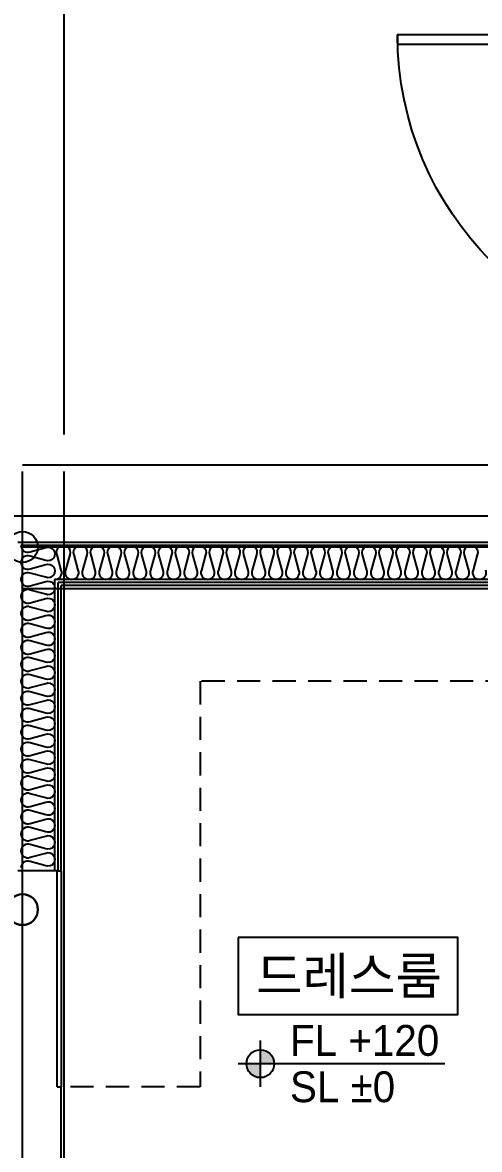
# Model space of a CAD drawing. Header units: millimetres. Extents: x -24416 to 92204, y -190080 to 23760.
# Drawn here: x 10880 to 12360, y -13510 to -9857 of the extents above; entities that cross this region are included whole.
import ezdxf
from ezdxf.enums import TextEntityAlignment as Align
from ezdxf.xclip import XClip

# ---------------------------------------------------------------- set-up
doc = ezdxf.new("R2010")
doc.units = ezdxf.units.MM
doc.header["$LTSCALE"] = 50
doc.header["$XCLIPFRAME"] = 0
for name, pattern in [('AUDIT_D_220706163347-0', [0]), ('CEN', [62, 60, -1, 0, -1]), ('HID', [2.3, 1.5, -0.8])]:
    doc.linetypes.add(name, pattern=pattern)
for name, color, linetype in [('A-레벨', 7, 'AUDIT_D_220706163347-0'), ('A-창호부호', 4, 'Continuous'), ('CEN_CON', 1, 'CEN'), ('CONC', 2, 'Continuous'), ('dan1', 7, 'HID'), ('DOOR', 4, 'Continuous'), ('INS', 8, 'Continuous'), ('WAL_DRY', 7, 'Continuous'), ('실명', 3, 'AUDIT_D_220706163347-0'), ('실명박스', 7, 'AUDIT_D_220706163347-0')]:
    doc.layers.add(name, color=color, linetype=linetype)
for name, color, linetype, plot in [('AA-XXXX-MC', 153, 'AUDIT_D_220706163347-0', False), ('Defpoint', 135, 'Continuous', False), ('MC', 135, 'Continuous', False), ('X - 단위세대$0$0_임시', 134, 'Continuous', False)]:
    doc.layers.add(name, color=color, linetype=linetype, plot=plot)
doc.styles.add('HAUD01', font='Dotum.ttf')
doc.styles.add('HAUD02', font='Dotum.ttf', dxfattribs={"width": 0.8})

# ---------------------------------------------------------------- blocks, each defined once
blk = doc.blocks.new('FSD-1100(100)')
at = {"layer": 'DOOR'}
for p, q in [((30, 100), (1070, 100)), ((45, 60), (1055, 60)), ((45, 0), (1055, 0))]:
    blk.add_line(p, q, dxfattribs=at)
blk.add_lwpolyline([(30, 100), (30, 1140), (60, 1140), (60, 100), (30, 100)], dxfattribs=at)
for points in [[(0, 100), (30, 100), (30, 60), (45, 60), (45, 0), (0, 0)], [(1100, 100), (1070, 100), (1070, 60), (1055, 60), (1055, 0), (1100, 0)]]:
    blk.add_lwpolyline(points, close=True, dxfattribs=at)
blk.add_arc((30, 100), 1040, 0, 90, dxfattribs=at)
at = {"layer": 'X - 단위세대$0$0_임시'}
for p, q in [((-10, 0), (-10, 100)), ((1110, 0), (1110, 100))]:
    blk.add_line(p, q, dxfattribs=at)
at = {"layer": 'X - 단위세대$0$0_임시', "style": 'HAUD02'}
blk.add_text('1100(100)', height=20, dxfattribs=at).set_placement((497.5, 32.2), align=Align.MIDDLE)
blk = doc.blocks.new('U-76B(기본)', base_point=(218292.1, 9215.4))
at = {"layer": 'CEN_CON'}
for p, q in [((203612.1, 19750.4), (212132.1, 19750.4)), ((211887.1, 16995.4), (211887.1, 19750.4))]:
    blk.add_line(p, q, dxfattribs=at)
at = {"layer": 'CONC'}
for p, q in [((210837.1, 19638.4), (210837.1, 19765.4)), ((211902.1, 17245.4), (211902.1, 19765.4)), ((212152.1, 17495.4), (212152.1, 19750.4)), ((205602.1, 19625.4), (210137.1, 19625.4)), ((210137.1, 19638.4), (210837.1, 19638.4)), ((210137.1, 19638.4), (210137.1, 19625.4))]:
    blk.add_line(p, q, dxfattribs=at)
at = {"layer": 'dan1'}
for p, q in [((210137.1, 19175.4), (210137.1, 19625.4)), ((211452.1, 19175.4), (210137.1, 19175.4)), ((211452.1, 16795.4), (211452.1, 19175.4))]:
    blk.add_line(p, q, dxfattribs=at)
at = {"layer": 'Defpoint'}
blk.add_circle((211887.1, 19750.4), 50, dxfattribs=at)
at = {"layer": 'INS'}
for p, q in [((211892.1, 17235.4), (211892.1, 19755.4)), ((210837.1, 19625.4), (210137.1, 19625.4)), ((210837.1, 19645.4), (211782.1, 19645.4)), ((210837.1, 19638.4), (210837.1, 19625.4)), ((211782.1, 17125.4), (211782.1, 19645.4))]:
    blk.add_line(p, q, dxfattribs=at)
for points in [[(211892.1, 19755.4, 0.524856), (211871.5, 19725.6), (211885.2, 19675.2, -1.449198), (211844, 19675.2), (211857.7, 19725.6, 0.524856), (211837.1, 19755.4, 0.524856), (211816.5, 19725.6), (211830.2, 19675.2, -1.449198), (211789, 19675.2), (211802.7, 19725.6, 0.524856), (211782.1, 19755.4, 0.524856), (211761.5, 19725.6), (211775.2, 19675.2, -1.449198), (211734, 19675.2), (211747.7, 19725.6, 0.524856), (211727.1, 19755.4, 0.524856), (211706.5, 19725.6), (211720.2, 19675.2, -1.449198), (211679, 19675.2), (211692.7, 19725.6, 0.524856), (211672.1, 19755.4, 0.524856), (211651.5, 19725.6), (211665.2, 19675.2, -1.449198), (211624, 19675.2), (211637.7, 19725.6, 0.524856), (211617.1, 19755.4, 0.524856), (211596.5, 19725.6), (211610.2, 19675.2, -1.449198), (211569, 19675.2), (211582.7, 19725.6, 0.524856), (211562.1, 19755.4, 0.524856), (211541.5, 19725.6), (211555.2, 19675.2, -1.449198), (211514, 19675.2), (211527.7, 19725.6, 0.524856), (211507.1, 19755.4, 0.524856), (211486.5, 19725.6), (211500.2, 19675.2, -1.449198), (211459, 19675.2), (211472.7, 19725.6, 0.524856), (211452.1, 19755.4, 0.524856), (211431.5, 19725.6), (211445.2, 19675.2, -1.449198), (211404, 19675.2), (211417.7, 19725.6, 0.524856), (211397.1, 19755.4, 0.524856), (211376.5, 19725.6), (211390.2, 19675.2, -1.449198), (211349, 19675.2), (211362.7, 19725.6, 0.524856), (211342.1, 19755.4, 0.524856), (211321.5, 19725.6), (211335.2, 19675.2, -1.449198), (211294, 19675.2), (211307.7, 19725.6, 0.524856), (211287.1, 19755.4, 0.524856), (211266.5, 19725.6), (211280.2, 19675.2, -1.449198), (211239, 19675.2), (211252.7, 19725.6, 0.524856), (211232.1, 19755.4, 0.524856), (211211.5, 19725.6), (211225.2, 19675.2, -1.449198), (211184, 19675.2), (211197.7, 19725.6, 0.524856), (211177.1, 19755.4, 0.524856), (211156.5, 19725.6), (211170.2, 19675.2, -1.449198), (211129, 19675.2), (211142.7, 19725.6, 0.524856), (211122.1, 19755.4, 0.524856), (211101.5, 19725.6), (211115.2, 19675.2, -1.449198), (211074, 19675.2), (211087.7, 19725.6, 0.524856), (211067.1, 19755.4, 0.524856), (211046.5, 19725.6), (211060.2, 19675.2, -1.449198), (211019, 19675.2), (211032.7, 19725.6, 0.524856), (211012.1, 19755.4, 0.524856), (210991.5, 19725.6), (211005.2, 19675.2, -1.449198), (210964, 19675.2), (210977.7, 19725.6, 0.524856), (210957.1, 19755.4, 0.524856), (210936.5, 19725.6), (210950.2, 19675.2, -1.449198), (210909, 19675.2), (210922.7, 19725.6, 0.524856), (210902.1, 19755.4, 0.524856), (210881.5, 19725.6), (210895.2, 19675.2, -1.449198), (210854, 19675.2), (210867.7, 19725.6, 0.524856), (210847.1, 19755.4)], [(211782.1, 19645.4, 0.524856), (211811.9, 19624.8), (211862.3, 19638.5, -1.449198), (211862.3, 19597.3), (211811.9, 19611, 0.524856), (211782.1, 19590.4, 0.524856), (211811.9, 19569.8), (211862.3, 19583.5, -1.449198), (211862.3, 19542.3), (211811.9, 19556, 0.524856), (211782.1, 19535.4, 0.524856), (211811.9, 19514.8), (211862.3, 19528.5, -1.449198), (211862.3, 19487.3), (211811.9, 19501, 0.524856), (211782.1, 19480.4, 0.524856), (211811.9, 19459.8), (211862.3, 19473.5, -1.449198), (211862.3, 19432.3), (211811.9, 19446, 0.524856), (211782.1, 19425.4, 0.524856), (211811.9, 19404.8), (211862.3, 19418.5, -1.449198), (211862.3, 19377.3), (211811.9, 19391, 0.524856), (211782.1, 19370.4, 0.524856), (211811.9, 19349.8), (211862.3, 19363.5, -1.449198), (211862.3, 19322.3), (211811.9, 19336, 0.524856), (211782.1, 19315.4, 0.524856), (211811.9, 19294.8), (211862.3, 19308.5, -1.449198), (211862.3, 19267.3), (211811.9, 19281, 0.524856), (211782.1, 19260.4, 0.524856), (211811.9, 19239.8), (211862.3, 19253.5, -1.449198), (211862.3, 19212.3), (211811.9, 19226, 0.524856), (211782.1, 19205.4, 0.524856), (211811.9, 19184.8), (211862.3, 19198.5, -1.449198), (211862.3, 19157.3), (211811.9, 19171, 0.524856), (211782.1, 19150.4, 0.524856), (211811.9, 19129.8), (211862.3, 19143.5, -1.449198), (211862.3, 19102.3), (211811.9, 19116, 0.524856), (211782.1, 19095.4, 0.524856), (211811.9, 19074.8), (211862.3, 19088.5, -1.449198), (211862.3, 19047.3), (211811.9, 19061, 0.524856), (211782.1, 19040.4, 0.524856), (211811.9, 19019.8), (211862.3, 19033.5, -1.449198), (211862.3, 18992.3), (211811.9, 19006, 0.524856), (211782.1, 18985.4, 0.524856), (211811.9, 18964.8), (211862.3, 18978.5, -1.449198), (211862.3, 18937.3), (211811.9, 18951, 0.524856), (211782.1, 18930.4, 0.524856), (211811.9, 18909.8), (211862.3, 18923.5, -1.449198), (211862.3, 18882.3), (211811.9, 18896, 0.524856), (211782.1, 18875.4, 0.524856), (211811.9, 18854.8), (211862.3, 18868.5, -1.449198), (211862.3, 18827.3), (211811.9, 18841, 0.524856), (211782.1, 18820.4, 0.524856), (211811.9, 18799.8), (211862.3, 18813.5, -1.449198), (211862.3, 18772.3), (211811.9, 18786, 0.524856), (211782.1, 18765.4, 0.524856), (211811.9, 18744.8), (211862.3, 18758.5, -1.449198), (211862.3, 18717.3), (211811.9, 18731, 0.524856), (211782.1, 18710.4, 0.524856), (211811.9, 18689.8), (211862.3, 18703.5, -1.449198), (211862.3, 18662.3), (211811.9, 18676, 0.524856), (211782.1, 18655.4, 0.524856), (211811.9, 18634.8), (211862.3, 18648.5, -1.449198), (211862.3, 18607.3), (211811.9, 18621, 0.524856), (211782.1, 18600.4, 0.524856), (211811.9, 18579.8), (211862.3, 18593.5, -1.449198), (211862.3, 18552.3), (211811.9, 18566, 0.524856), (211782.1, 18545.4, 0.524856), (211811.9, 18524.8), (211862.3, 18538.5, -1.449198), (211862.3, 18497.3), (211811.9, 18511, 0.524856), (211782.1, 18490.4, 0.524856), (211811.9, 18469.8), (211862.3, 18483.5, -1.449198), (211862.3, 18442.3), (211811.9, 18456, 0.524856), (211782.1, 18435.4, 0.524856), (211811.9, 18414.8), (211862.3, 18428.5, -1.449198), (211862.3, 18387.3), (211811.9, 18401, 0.524856), (211782.1, 18380.4, 0.524856), (211811.9, 18359.8), (211862.3, 18373.5, -1.449198), (211862.3, 18332.3), (211811.9, 18346, 0.524856), (211782.1, 18325.4, 0.524856), (211811.9, 18304.8), (211862.3, 18318.5, -1.449198), (211862.3, 18277.3), (211811.9, 18291, 0.524856), (211782.1, 18270.4, 0.524856), (211811.9, 18249.8)]]:
    blk.add_lwpolyline(points, format="xyb", dxfattribs=at)
at = {"layer": 'MC'}
for p, q in [((211752.1, 16995.4), (211752.1, 19750.4)), ((203612.1, 19615.4), (212132.1, 19615.4))]:
    blk.add_line(p, q, dxfattribs=at)
at = {"layer": 'WAL_DRY'}
for p, q in [((210837.1, 19635.4), (211772.1, 19635.4)), ((210837.1, 19625.4), (211762.1, 19625.4)), ((211762.1, 17825.4), (211762.1, 19625.4)), ((211772.1, 17825.4), (211772.1, 19635.4))]:
    blk.add_line(p, q, dxfattribs=at)
at = {"layer": 'DOOR', "extrusion": (0, 0, -1), "zscale": -1}
blk.add_blockref('FSD-1100(100)', (-213577.1, 17395.4), dxfattribs=at)
blk = doc.blocks.new('U-76A(기본)', base_point=(206307.1, 38575.4))
at = {"layer": 'Defpoint'}
blk.add_circle((206307.1, 45375.4), 50, dxfattribs=at)
blk = doc.blocks.new('A$Cb33ca4a3')
at = {"layer": 'A-레벨'}
h = blk.add_hatch(color=256, dxfattribs=at)
h.paths.add_polyline_path([(11650.3, -37036.8), (11650.3, -36991.8), (11605.3, -36991.8, 0.414214)])
h.paths.add_polyline_path([(11650.3, -36946.8), (11650.3, -36991.8), (11695.3, -36991.8, 0.414214)])
for p, q in [((11650.3, -36916.8), (11650.3, -37066.8)), ((12248, -36991.8), (11578.3, -36991.8))]:
    blk.add_line(p, q, dxfattribs=at)
blk.add_circle((11650.3, -36991.8), 45, dxfattribs=at)
at = {"layer": 'A-레벨', "color": 4, "style": 'HAUD01'}
for s, p in [('FL +120', (11746.4, -36966.2)), ('SL %%P0', (11746.4, -37116.4))]:
    blk.add_text(s, height=100, dxfattribs=at).set_placement(p)
blk = doc.blocks.new('CO-102-MF', base_point=(243441.5, -43595.4))
at = {"layer": 'Defpoint'}
blk.add_circle((277431.5, -46815.4), 50, dxfattribs=at)

msp = doc.modelspace()

# ---------------------------------------------------------------- linework, layer by layer
at = {"layer": 'AA-XXXX-MC'}
for p, q in [((11015, -11192.1), (11015, -3505.5)), ((13285, -11457.1), (9474.9, -11457.1))]:
    msp.add_line(p, q, dxfattribs=at)
at = {"layer": '실명박스'}
msp.add_lwpolyline([(11579.1, -12822.3), (11579.1, -13072.3), (12290.3, -13072.3), (12290.3, -12822.3)], close=True, dxfattribs=at)

# ---------------------------------------------------------------- block references
ref = msp.add_blockref('CO-102-MF', (-23110, -9512.1))
XClip(ref).set_block_clipping_path([(276026.3244564179, -53915.4314149194), (288266.4609298812, -37588.839131526)])
at = {"rotation": 90}
msp.add_blockref('U-76B(기본)', (21415, -5152.1), dxfattribs=at)
ref = msp.add_blockref('U-76A(기본)', (10880, -19532.1), dxfattribs=dict(xscale=-1))
XClip(ref).set_block_clipping_path([(195472.1148688775, 38275.3918016901), (207712.2513423408, 54601.9840850835)])
at = {"layer": 'A-창호부호'}
msp.add_blockref('A$Cb33ca4a3', (0, 23760), dxfattribs=at)

# ---------------------------------------------------------------- texts
at = {"layer": '실명', "style": 'HAUD01'}
msp.add_text('드레스룸', height=120, dxfattribs=at).set_placement((11937.5, -12945.5), align=Align.MIDDLE)

doc.saveas('drawing.dxf')
